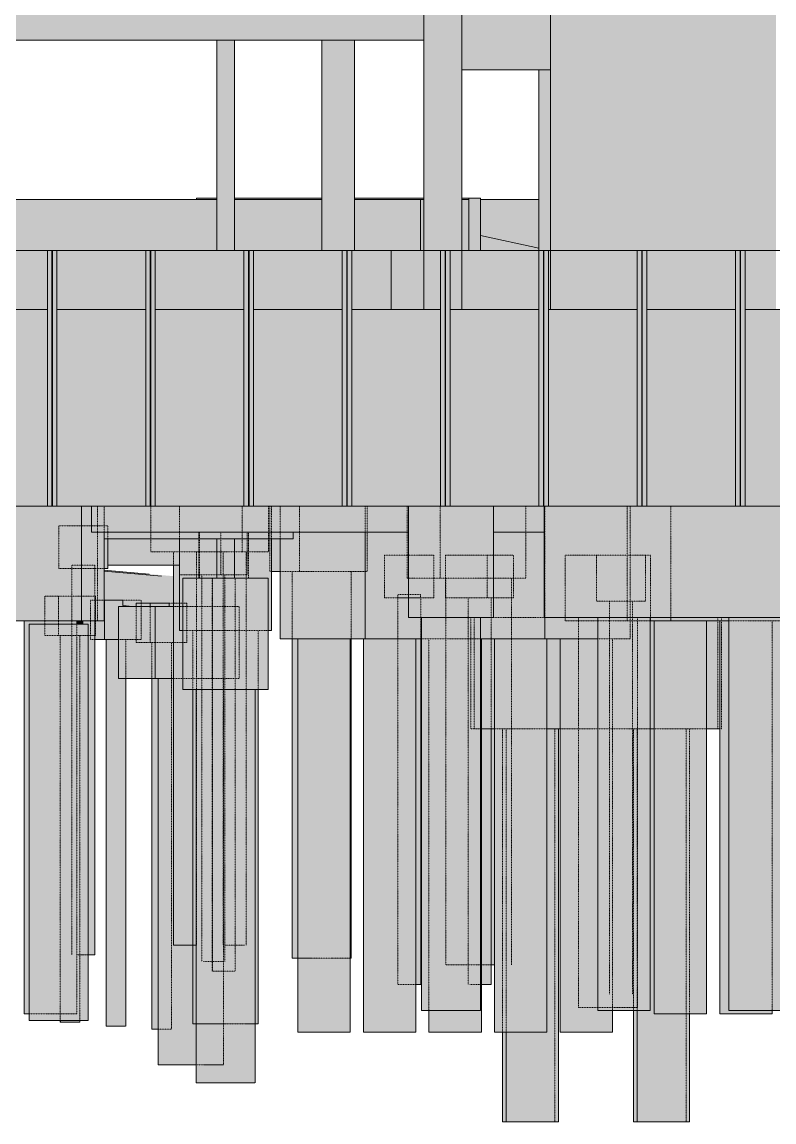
# Model space of a CAD drawing. Extents: x -2131 to 52870, y -3196 to 88043.
# Drawn here: x 35762 to 36910, y 78180 to 79859 of the extents above; entities that cross this region are included whole.
import ezdxf

# ---------------------------------------------------------------- set-up
doc = ezdxf.new("R2010")
doc.units = 0
doc.linetypes.add('Centro', pattern=[3.175, 0.635, -0.47625, 1.5875, -0.47625])
doc.linetypes.add('Traço', pattern=[0.635, 0.3175, -0.3175])
for name, color, linetype, lineweight in [('A-FLOR', 7, 'Continuous', 25), ('A-FLOR-LEVL', 7, 'Continuous', 9), ('S-BEAM', 7, 'Continuous', 25), ('S-COLS', 7, 'Continuous', 25), ('S-FNDN', 7, 'Continuous', 25), ('S-FNDN-HDLN', 7, 'Traço', 18)]:
    doc.layers.add(name, color=color, linetype=linetype, lineweight=lineweight)

# ---------------------------------------------------------------- blocks, each defined once
blk = doc.blocks.new('Estaca W Gerdau - W250X32_7-3763720-CT C 004 - CRT ESQ')
at = {"layer": 'S-FNDN', "linetype": 'Traço', "lineweight": 9, "true_color": 0xa4b9db}
blk.add_hatch(color=9, dxfattribs=at).paths.add_polyline_path([(-1880.1, 79120), (-1871.6, 79120), (-1871.6, 79510), (-1886.2, 79510), (-1886.2, 79120)], flags=0)
at = {"layer": 'S-FNDN', "lineweight": 9}
for p, q in [((-1886.2, 79510), (-1886.2, 79120)), ((-1871.6, 79510), (-1886.2, 79510)), ((-1879.3, 79120), (-1879.3, 79510)), ((-1878.5, 79510), (-1878.5, 79120)), ((-1871.6, 79510), (-1871.6, 79120)), ((-1871.6, 79120), (-1886.2, 79120))]:
    blk.add_line(p, q, dxfattribs=at)
blk = doc.blocks.new('PED_BLRET-1EST_R01_2019 - 75x75x65-V8-CT C 004 - CRT ESQ')
at = {"layer": 'S-FNDN-HDLN', "lineweight": 9}
for p, q in [((1305.6, 79340), (1340.6, 79340)), ((1305.6, 79335), (1305.6, 79340)), ((1340.6, 79335), (1305.6, 79335)), ((1340.6, 79340), (1340.6, 79335))]:
    blk.add_line(p, q, dxfattribs=at)
blk = doc.blocks.new('PED_BLRET-1EST_EXCENTRICA_R01_2019 - 110x130x100-V11-CT C 004 - CRT ESQ')
at = {"layer": 'S-FNDN-HDLN', "lineweight": 9}
for p, q in [((-326, 78945), (-326, 78950)), ((-251.6, 78945), (-326, 78945)), ((-236, 78950), (-236, 78945))]:
    blk.add_line(p, q, dxfattribs=at)
blk = doc.blocks.new('PED_BLRET-1EST_R01_2019 - 75x75x65-V13-CT C 004 - CRT ESQ')
at = {"layer": 'S-FNDN-HDLN', "lineweight": 9}
for p, q in [((-1063.7, 79030), (-1098.7, 79030)), ((-1098.7, 79030), (-1098.7, 79025)), ((-1063.7, 79025), (-1063.7, 79030)), ((-1098.7, 79025), (-1063.7, 79025))]:
    blk.add_line(p, q, dxfattribs=at)

msp = doc.modelspace()

# ---------------------------------------------------------------- hatches: boundary and pattern name
at = {"layer": 'A-FLOR', "true_color": 0xff8040}
msp.add_hatch(color=11, dxfattribs=at).paths.add_polyline_path([(36551.109, 79510.004), (36551.155, 79510.004), (36551.109, 79513.636), (36461.755, 79532.968), (36461.755, 79510.004), (36545.038, 79510.004)], flags=0)
at = {"layer": 'S-BEAM', "true_color": 0xc0c0c0}
for points in [[(36105.619, 79831), (36375.677, 79831), (36375.677, 79916), (35752.655, 79916), (35752.655, 79831), (35898.834, 79831)], [(36519.19, 79786), (36568.929, 79786), (36568.929, 79888), (36433.406, 79888), (36433.406, 79786)], [(36171.125, 79070.001), (36176.01, 79070.001), (36176.01, 79080.004), (35887.687, 79080.004), (35887.687, 79070.001), (36156.203, 79070.001)], [(36002.905, 79030.001), (36002.905, 79070.001), (35893.575, 79070.001), (35893.575, 79030.001), (36002.226, 79030.001)], [(35993.446, 79011.501), (35993.446, 79013.077), (35887.687, 79022.451), (35887.687, 79020.875), (35898.834, 79019.887)]]:
    msp.add_hatch(color=9, dxfattribs=at).paths.add_polyline_path(points, flags=0)
at = {"layer": 'S-BEAM', "true_color": 0xff8040}
h = msp.add_hatch(color=11, dxfattribs=at)
h.paths.add_polyline_path([(35752.655, 79510.004), (36059.405, 79510.004), (36059.405, 79588.004), (35752.655, 79588.004), (35752.655, 79532.123)], flags=0)
h.paths.add_polyline_path([(36354.187, 79510.004), (36354.187, 79588.004), (36269.905, 79588.004), (36269.905, 79510.004), (36338.253, 79510.004)], flags=0)
h.paths.add_polyline_path([(36219.905, 79510.004), (36219.905, 79588.004), (36086.405, 79588.004), (36086.405, 79510.004), (36209.012, 79510.004)], flags=0)
h = msp.add_hatch(color=11, dxfattribs=at)
h.paths.add_polyline_path([(36312.405, 79588.004), (36375.677, 79588.004), (36375.677, 79590.004), (36269.905, 79590.004), (36269.905, 79588.004), (36275.874, 79588.004)], flags=0)
h.paths.add_polyline_path([(36049.155, 79588.004), (36059.405, 79588.004), (36059.405, 79590.004), (36028.409, 79590.004), (36028.409, 79588.004), (36033.056, 79588.004)], flags=0)
h.paths.add_polyline_path([(36442.002, 79588.004), (36443.999, 79588.004), (36443.999, 79590.004), (36433.406, 79589.895), (36433.406, 79588.004)], flags=0)
h.paths.add_polyline_path([(36086.405, 79588.004), (36219.905, 79588.228), (36219.905, 79590.004), (36086.405, 79590.004), (36086.405, 79589.466)], flags=0)
for points in [[(36354.187, 79510.004), (36370.267, 79510.004), (36370.267, 79588.004), (36354.187, 79588.004), (36354.187, 79520.554)], [(36461.755, 79510.004), (36461.755, 79590.004), (36443.999, 79590.004), (36443.999, 79510.004), (36460.315, 79510.004)], [(36551.155, 79513.626), (36551.155, 79588.004), (36461.755, 79588.004), (36461.755, 79532.968), (36551.109, 79513.636)]]:
    msp.add_hatch(color=11, dxfattribs=at).paths.add_polyline_path(points, flags=0)
h = msp.add_hatch(color=11, dxfattribs=at)
h.paths.add_polyline_path([(36375.677, 79510.004), (36375.677, 79588.004), (36370.267, 79588.004), (36370.267, 79510.004)], flags=0)
h.paths.add_polyline_path([(36443.999, 79510.004), (36443.999, 79588.004), (36433.406, 79588.004), (36433.414, 79510.004), (36441.646, 79510.004)], flags=0)
h = msp.add_hatch(color=11, dxfattribs=at)
h.paths.add_polyline_path([(36002.226, 79080.004), (36351.938, 79080.004), (36351.938, 79120.001), (35868.354, 79120.001), (35868.354, 79080.004), (35898.834, 79080.004)], flags=0)
h.paths.add_polyline_path([(35801.109, 79120.001), (35801.109, 79120.004), (35795.441, 79120.001)], flags=0)
h.paths.add_polyline_path([(35898.834, 79420.004), (35951.109, 79420.004), (35951.109, 79510.004), (35815.709, 79510.004), (35815.709, 79420.004)], flags=0)
h.paths.add_polyline_path([(35965.709, 79420.004), (36101.109, 79420.004), (36101.109, 79510.004), (35965.709, 79510.004), (35965.709, 79443.876)], flags=0)
h.paths.add_polyline_path([(35801.109, 79420.004), (35801.109, 79510.004), (35752.655, 79510.004), (35752.655, 79420.004), (35795.441, 79420.004)], flags=0)
h.paths.add_polyline_path([(36325.711, 79420.004), (36325.711, 79510.004), (36265.709, 79510.004), (36265.709, 79420.004), (36312.405, 79420.004)], flags=0)
h.paths.add_polyline_path([(36251.109, 79420.004), (36251.109, 79510.004), (36115.709, 79510.004), (36115.709, 79420.004), (36220.168, 79420.004)], flags=0)
h = msp.add_hatch(color=11, dxfattribs=at)
h.paths.add_polyline_path([(36558.877, 79080.004), (36558.714, 79120.001), (36481.938, 79120.001), (36481.938, 79080.004), (36519.19, 79080.004)], flags=0)
h.paths.add_polyline_path([(36551.109, 79420.004), (36551.109, 79510.004), (36433.406, 79510.004), (36433.406, 79420.004), (36548.854, 79420.004)], flags=0)
h.paths.add_polyline_path([(36568.924, 79420.004), (36568.929, 79420.004), (36568.929, 79510.004), (36565.709, 79510.004), (36565.709, 79420.004), (36566.609, 79420.004)], flags=0)
at = {"layer": 'S-BEAM', "true_color": 0xc0c0c0}
h = msp.add_hatch(color=9, dxfattribs=at)
h.paths.add_polyline_path([(36115.709, 79120.004), (36251.109, 79120.004), (36251.109, 79420.004), (36115.709, 79420.004), (36115.709, 79179.136)], flags=0)
h.paths.add_polyline_path([(35065.709, 79120.004), (35201.109, 79120.004), (35200.932, 79420.004), (35065.709, 79420.004), (35065.709, 79179.136)], flags=0)
h.paths.add_polyline_path([(35215.709, 79120.004), (35351.109, 79120.004), (35351.109, 79420.004), (35215.709, 79420.004), (35215.709, 79135.013)], flags=0)
h.paths.add_polyline_path([(37151.109, 79120.004), (37151.109, 79420.004), (37015.709, 79420.004), (37015.709, 79120.004), (37139.547, 79120.004)], flags=0)
h.paths.add_polyline_path([(35365.709, 79120.004), (35501.109, 79120.004), (35501.109, 79420.004), (35365.709, 79420.004), (35365.709, 79355.63)], flags=0)
h.paths.add_polyline_path([(35515.709, 79120.004), (35651.109, 79120.004), (35651.109, 79420.004), (35515.709, 79420.004), (35515.709, 79179.136)], flags=0)
h.paths.add_polyline_path([(35665.709, 79120.004), (35801.109, 79120.004), (35801.109, 79420.004), (35665.709, 79420.004), (35665.709, 79135.013)], flags=0)
h.paths.add_polyline_path([(35815.709, 79120.004), (35951.109, 79120.004), (35951.109, 79420.004), (35815.709, 79420.004), (35815.709, 79179.136)], flags=0)
h.paths.add_polyline_path([(37001.109, 79120.004), (37001.109, 79420.004), (36865.709, 79420.004), (36865.709, 79120.004), (36984.458, 79120.004)], flags=0)
h.paths.add_polyline_path([(36851.109, 79120.004), (36851.109, 79420.004), (36715.709, 79420.004), (36715.709, 79120.004), (36829.368, 79120.004)], flags=0)
h.paths.add_polyline_path([(35965.709, 79120.004), (36101.109, 79120.004), (36101.109, 79420.004), (35965.709, 79420.004), (35965.709, 79179.136)], flags=0)
h.paths.add_polyline_path([(36265.709, 79120.004), (36401.109, 79120.004), (36401.109, 79420.004), (36265.709, 79420.004), (36265.709, 79179.136)], flags=0)
h.paths.add_polyline_path([(36415.709, 79120.004), (36551.109, 79120.004), (36551.109, 79420.004), (36415.709, 79420.004), (36415.709, 79179.136)], flags=0)
h.paths.add_polyline_path([(36565.709, 79120.004), (36701.109, 79120.004), (36701.109, 79420.004), (36565.709, 79420.004), (36565.709, 79179.136)], flags=0)
h = msp.add_hatch(color=9, dxfattribs=at)
h.paths.add_polyline_path([(35916.263, 78976.322), (35916.265, 78976.322), (35950.53, 78976.322)], flags=0)
h.paths.add_polyline_path([(35935.618, 78967.001), (35936.72, 78967.001), (35936.72, 78971.934), (35986.917, 78971.931), (35986.917, 78967.001), (35993.446, 78967.001), (35993.446, 79011.501), (35887.687, 79020.875), (35888.08, 78976.318), (35916.263, 78976.318), (35916.263, 78968.322), (35931.146, 78967.001)], flags=0)
at = {"layer": 'S-COLS', "true_color": 0xc0c0c0}
for points in [[(36375.677, 79510.004), (36433.406, 79510.004), (36433.406, 79888), (36429.266, 79906), (36375.677, 79906), (36375.677, 79532.123)], [(36858.002, 79510.004), (36912.667, 79510.004), (36912.667, 79906), (36589.149, 79906), (36568.929, 79888), (36568.929, 79510.004), (36857.721, 79510.004)], [(36059.405, 79510.004), (36086.405, 79510.004), (36086.405, 79831), (36059.405, 79831), (36059.405, 79532.123)], [(36265.709, 79510.004), (36269.905, 79510.004), (36269.905, 79831), (36219.905, 79831), (36219.905, 79510.004), (36262.458, 79510.004)], [(36559.48, 79510.004), (36568.929, 79510.004), (36568.929, 79786), (36551.155, 79786), (36551.155, 79510.004), (36559.097, 79510.004)]]:
    msp.add_hatch(color=9, dxfattribs=at).paths.add_polyline_path(points, flags=0)
at = {"layer": 'S-COLS', "true_color": 0xff8040}
for points in [[(36331.644, 79420.004), (36375.677, 79420.004), (36375.677, 79510.004), (36325.711, 79510.004), (36325.711, 79420.004), (36328.17, 79420.004)], [(36079.771, 79010.001), (36086.405, 79010.001), (36086.405, 79070.001), (36059.405, 79070.001), (36059.405, 79010.001)]]:
    msp.add_hatch(color=11, dxfattribs=at).paths.add_polyline_path(points, flags=0)
h = msp.add_hatch(color=11, dxfattribs=at)
h.paths.add_polyline_path([(36433.406, 79420.004), (36433.406, 79510.004), (36415.709, 79510.004), (36415.797, 79420.004)], flags=0)
h.paths.add_polyline_path([(36375.677, 79420.004), (36401.109, 79420.004), (36401.109, 79510.004), (36375.677, 79510.004), (36375.677, 79443.876)], flags=0)
h = msp.add_hatch(color=11, dxfattribs=at)
h.paths.add_polyline_path([(36912.667, 79120.001), (36912.667, 79120.004), (36865.709, 79120.001)], flags=0)
h.paths.add_polyline_path([(36851.109, 79120.001), (36851.109, 79120.004), (36829.368, 79120.001)], flags=0)
h.paths.add_polyline_path([(36725.976, 79420.004), (36851.109, 79420.004), (36851.109, 79510.004), (36715.709, 79510.004), (36715.709, 79420.004)], flags=0)
h.paths.add_polyline_path([(36912.667, 79420.004), (36912.667, 79510.004), (36865.709, 79510.004), (36865.709, 79420.004)], flags=0)
h.paths.add_polyline_path([(36568.929, 79420.004), (36701.109, 79420.004), (36701.109, 79510.004), (36568.929, 79510.004), (36568.929, 79443.876)], flags=0)
at = {"layer": 'S-FNDN', "true_color": 0xc0c0c0}
for points in [[(35558.764, 78945.001), (35853.046, 78945.001), (35853.046, 79120.001), (35558.764, 79120.001), (35558.764, 78958.519)], [(35887.687, 78945.001), (35887.687, 79080.004), (35868.354, 79080.004), (35868.354, 79120.001), (35853.046, 79120.001), (35853.046, 78945.001), (35877.402, 78945.001)], [(36351.938, 78950.001), (36481.938, 78950.001), (36481.938, 79120.001), (36351.938, 79120.001), (36351.938, 79002.643)], [(36558.877, 78950.001), (37002.877, 78950.001), (37002.877, 79120.001), (36558.877, 79120.001), (36558.877, 79002.643)], [(36156.203, 78917.293), (36286.202, 78917.293), (36286.202, 79080.004), (36176.01, 79080.004), (36176.01, 79070.001), (36156.203, 79070.001), (36156.203, 79002.643)], [(35887.687, 79025.001), (35893.575, 79025.001), (35893.575, 79070.001), (35887.687, 79070.001), (35887.687, 79030.001)], [(36156.203, 79020.001), (36156.203, 79070.001), (36142.905, 79070.001), (36143.038, 79020.001)], [(35993.446, 78450.001), (36022.905, 78450.001), (36022.764, 78840.001), (36007.905, 78840.001), (36007.905, 78930.001), (36002.905, 78930.001), (36002.905, 79015.001), (36002.493, 79015.001), (36002.226, 79030.001), (35993.446, 79029.997), (35993.446, 78473.162)], [(36002.905, 79015.001), (36002.905, 79030.001), (36002.493, 79030.001), (36002.493, 79015.001)], [(36028.075, 78840.001), (36137.905, 78840.001), (36137.905, 79010.001), (36007.905, 79010.001), (36007.905, 78840.001)], [(35909.484, 78916.318), (35909.484, 78967.001), (35931.146, 78967.001), (35916.263, 78968.322), (35916.263, 78976.318), (35888.08, 78976.318), (35888.08, 78916.318), (35898.834, 78916.318)], [(35950.53, 78857.001), (35965.548, 78857.001), (35965.548, 78967.001), (35909.484, 78967.001), (35909.484, 78857.001)], [(35944.211, 78967.001), (35957.916, 78967.001), (35957.916, 78971.934), (35936.72, 78971.931), (35936.72, 78967.001)], [(35986.917, 78967.001), (35986.9, 78971.934), (35957.916, 78971.931), (35957.916, 78967.001), (35984.533, 78967.001)], [(35976.378, 78857.001), (35993.446, 78857.001), (35993.446, 78967.001), (35965.548, 78967.001), (35965.548, 78857.001)], [(35766.512, 78345.001), (35773.405, 78345.001), (35773.405, 78940.001), (35845.905, 78940.001), (35845.9, 78945.001), (35765.905, 78945.001), (35765.905, 78345.001)], [(35853.046, 78940.001), (35856.075, 78940.001), (35856.075, 78945.001), (35845.905, 78945.001), (35845.905, 78940.001), (35852.608, 78940.001)], [(35873.575, 78435.001), (35873.575, 78945.001), (35856.075, 78945.001), (35856.075, 78940.001), (35863.405, 78940.001), (35863.405, 78435.001), (35872.978, 78435.001)], [(35874.375, 78916.318), (35888.08, 78916.318), (35887.687, 78945.001), (35873.575, 78945.001), (35873.575, 78916.318)], [(36372.091, 78350.001), (36416.938, 78350.001), (36416.938, 78950.001), (36372.091, 78950.001), (36372.091, 78384.915)], [(36438.355, 78350.001), (36461.784, 78350.001), (36461.784, 78950.001), (36416.938, 78950.001), (36416.938, 78350.001), (36431.549, 78350.001)], [(36640.877, 78917.293), (36640.877, 78950.001), (36560.367, 78950.001), (36560.367, 78917.293), (36622.583, 78917.293)], [(36643.289, 78350.001), (36720.877, 78350.001), (36720.877, 78950.001), (36640.877, 78950.001), (36640.877, 78350.001), (36643.285, 78350.001)], [(36720.877, 78945.001), (36752.337, 78945.001), (36752.337, 78950.001), (36720.877, 78950.001)], [(36726.92, 78345.001), (36806.92, 78345.001), (36806.915, 78945.001), (36726.92, 78945.001), (36726.92, 78384.915)], [(36826.92, 78345.001), (36906.92, 78345.001), (36906.588, 78350.001), (36840.877, 78350.001), (36840.877, 78945.001), (36826.92, 78945.001), (36826.92, 78384.915)], [(36840.877, 78350.001), (36920.877, 78350.001), (36920.877, 78950.001), (36840.877, 78950.001), (36840.877, 78384.915)], [(35773.405, 78335.001), (35863.405, 78335.001), (35863.405, 78940.001), (35773.405, 78940.001), (35773.405, 78345.001)], [(35891.515, 78326.318), (35891.515, 78916.318), (35890.621, 78916.318), (35890.621, 78326.318)], [(35907.034, 78326.318), (35920.474, 78326.318), (35920.35, 78857.001), (35909.484, 78857.001), (35909.484, 78916.318), (35891.515, 78916.318), (35891.515, 78326.318), (35903.12, 78326.318)], [(36174.649, 78430.001), (36183.285, 78430.001), (36183.285, 78917.293), (36174.455, 78917.293), (36174.455, 78430.001)], [(36183.285, 78317.293), (36263.285, 78317.293), (36262.891, 78917.293), (36183.285, 78917.293), (36183.285, 78384.915)], [(36264.311, 78430.001), (36264.131, 78917.293), (36263.285, 78917.293), (36263.285, 78430.001)], [(36353.926, 78317.293), (36363.285, 78317.293), (36363.285, 78917.293), (36283.285, 78917.293), (36283.285, 78317.293), (36348.996, 78317.293)], [(36370.67, 78390.001), (36370.67, 78917.293), (36363.285, 78917.293), (36363.285, 78390.001), (36370.074, 78390.001)], [(36383.285, 78317.293), (36463.285, 78317.293), (36463.285, 78917.293), (36461.784, 78917.293), (36461.784, 78350.001), (36383.285, 78350.001), (36383.285, 78340.792)], [(36483.285, 78317.293), (36563.285, 78317.293), (36563.285, 78917.293), (36483.285, 78917.293), (36483.285, 78340.792)], [(36583.285, 78317.293), (36663.285, 78317.293), (36663.285, 78350.001), (36640.877, 78350.001), (36640.877, 78917.293), (36583.285, 78917.293), (36583.285, 78340.792)], [(35961.351, 78321.934), (35961.351, 78857.001), (35960.457, 78857.001), (35960.457, 78321.934)], [(35963.2, 78321.934), (35970.072, 78321.934), (35970.072, 78857.001), (35961.351, 78857.001), (35961.351, 78321.934)], [(35970.072, 78267.001), (36028.058, 78267.001), (36028.058, 78330.001), (36022.905, 78330.001), (36022.764, 78450.001), (35993.446, 78450.001), (35993.446, 78857.001), (35970.072, 78857.001), (35970.072, 78296.669)], [(36023.52, 78330.001), (36028.058, 78330.001), (36027.904, 78840.001), (36022.905, 78840.001), (36022.905, 78330.001)], [(36028.058, 78240.001), (36072.905, 78240.001), (36072.905, 78840.001), (36028.058, 78840.001), (36028.058, 78267.001)], [(36100.544, 78240.001), (36117.751, 78240.001), (36117.455, 78840.001), (36072.905, 78840.001), (36072.905, 78240.001), (36094.322, 78240.001)], [(36122.289, 78330.001), (36122.905, 78330.001), (36122.812, 78840.001), (36117.751, 78840.001), (36117.751, 78330.001), (36120.458, 78330.001)], [(36463.285, 78390.001), (36475.299, 78390.001), (36475.299, 78780.001), (36463.285, 78780.001), (36463.285, 78420.001)], [(36475.299, 78390.001), (36477.974, 78390.001), (36477.974, 78780.001), (36475.299, 78780.001), (36475.299, 78420.001)], [(36477.974, 78420.001), (36483.285, 78420.001), (36483.285, 78780.001), (36477.974, 78780.001), (36477.974, 78429.039)], [(36534.057, 78180.001), (36581.003, 78180.001), (36581.003, 78780.001), (36563.285, 78780.001), (36563.285, 78317.293), (36501.003, 78317.293), (36501.003, 78180.001), (36527.322, 78180.001)], [(36710.361, 78180.001), (36781.003, 78180.001), (36780.601, 78345.001), (36726.92, 78345.001), (36726.92, 78780.001), (36720.877, 78780.001), (36720.877, 78350.001), (36701.003, 78350.001), (36701.003, 78180.001), (36709.919, 78180.001)], [(36695.631, 78180.001), (36701.003, 78180.001), (36700.877, 78350.001), (36695.631, 78350.001), (36695.631, 78208.422)], [(35821.679, 78332.583), (35821.675, 78335.001), (35820.785, 78335.001), (35820.785, 78332.583)], [(35826.208, 78332.583), (35850.638, 78332.583), (35850.509, 78335.001), (35821.679, 78335.001), (35821.679, 78332.583), (35823.528, 78332.583)], [(36496.239, 78180.001), (36501.003, 78180.001), (36500.99, 78317.293), (36495.631, 78317.293), (36495.631, 78180.001)]]:
    msp.add_hatch(color=9, dxfattribs=at).paths.add_polyline_path(points, flags=0)
h = msp.add_hatch(color=9, dxfattribs=at)
h.paths.add_polyline_path([(36481.938, 78917.293), (36560.367, 78917.293), (36560.367, 78950.001), (36558.877, 78950.001), (36558.877, 79080.004), (36481.938, 79080.004), (36481.938, 78950.001), (36461.784, 78950.001), (36461.784, 78917.293), (36467.494, 78917.293)], flags=0)
h.paths.add_polyline_path([(36312.405, 78917.293), (36372.091, 78917.293), (36372.091, 78950.001), (36351.938, 78950.001), (36351.938, 79080.004), (36286.202, 79080.004), (36286.202, 78917.293)], flags=0)
h = msp.add_hatch(color=9, dxfattribs=at)
h.paths.add_polyline_path([(36007.905, 78930.001), (36007.905, 79010.001), (36059.405, 79010.001), (36059.405, 79070.001), (36002.905, 79070.001), (36002.905, 78930.001)], flags=0)
h.paths.add_polyline_path([(36137.905, 78930.001), (36142.905, 78930.001), (36142.905, 79070.001), (36086.405, 79070.001), (36086.405, 79010.001), (36137.905, 79010.001), (36137.905, 78945.08)], flags=0)
h = msp.add_hatch(color=9, dxfattribs=at)
h.paths.add_polyline_path([(36463.285, 78780.001), (36483.285, 78780.001), (36483.285, 78917.293), (36463.285, 78917.293), (36463.285, 78782.026)], flags=0)
h.paths.add_polyline_path([(36720.877, 78780.001), (36726.92, 78780.001), (36726.92, 78945.001), (36720.877, 78945.001), (36720.877, 78782.026)], flags=0)
h.paths.add_polyline_path([(36583.285, 78780.001), (36583.285, 78917.293), (36563.285, 78917.293), (36563.285, 78780.001), (36570.886, 78780.001)], flags=0)
h.paths.add_polyline_path([(36806.92, 78780.001), (36826.92, 78780.001), (36826.92, 78945.001), (36806.92, 78945.001), (36806.92, 78826.149)], flags=0)
h = msp.add_hatch(color=9, dxfattribs=at)
h.paths.add_polyline_path([(36932.761, 78945.001), (36981.504, 78945.001), (36981.504, 78950.001), (36920.877, 78950.001), (36920.877, 78945.001)], flags=0)
h.paths.add_polyline_path([(36752.337, 78945.001), (36840.877, 78945.001), (36840.877, 78950.001), (36752.337, 78950.001)], flags=0)

# ---------------------------------------------------------------- linework, layer by layer
at = {"layer": 'A-FLOR', "lineweight": 9}
msp.add_line((36551.155, 79513.626), (36461.755, 79532.968), dxfattribs=at)
at = {"layer": 'A-FLOR-LEVL', "linetype": 'Centro'}
for p, q in [((34691.966, 79510.004), (39504.639, 79510.004)), ((34691.966, 79120.001), (39504.639, 79120.001))]:
    msp.add_line(p, q, dxfattribs=at)
at = {"layer": 'S-BEAM', "lineweight": 9}
for p, q in [((36375.677, 79831), (36375.677, 79916)), ((36433.406, 79786), (36433.406, 79888)), ((36568.929, 79786), (36568.929, 79888)), ((35752.655, 79831), (36375.677, 79831)), ((36433.406, 79786), (36568.929, 79786)), ((35752.655, 79588.004), (36059.405, 79588.004)), ((36028.409, 79588.004), (36028.409, 79590.004)), ((36028.409, 79590.004), (36059.405, 79590.004)), ((36086.405, 79590.004), (36219.905, 79590.004)), ((36086.405, 79588.004), (36219.905, 79588.004)), ((36269.905, 79590.004), (36375.677, 79590.004)), ((36269.905, 79588.004), (36354.187, 79588.004)), ((36354.187, 79588.004), (36370.267, 79588.004)), ((36370.267, 79588.004), (36375.677, 79588.004)), ((36370.267, 79588.004), (36370.267, 79510.004)), ((36433.406, 79590.004), (36443.999, 79590.004)), ((36433.406, 79588.004), (36443.999, 79588.004)), ((36461.755, 79590.004), (36443.999, 79590.004)), ((36443.999, 79590.004), (36443.999, 79510.004)), ((36443.999, 79510.004), (36443.999, 79588.004)), ((36461.755, 79510.004), (36461.755, 79590.004)), ((36461.755, 79588.004), (36551.155, 79588.004)), ((35801.109, 79510.004), (35752.655, 79510.004)), ((35951.109, 79510.004), (35815.709, 79510.004)), ((36101.109, 79510.004), (35965.709, 79510.004)), ((36251.109, 79510.004), (36115.709, 79510.004)), ((36325.711, 79510.004), (36265.709, 79510.004)), ((36325.711, 79510.004), (36325.711, 79420.004)), ((36433.406, 79510.004), (36433.406, 79420.004)), ((36551.109, 79510.004), (36433.406, 79510.004)), ((36568.929, 79510.004), (36565.709, 79510.004)), ((36568.929, 79420.004), (36568.929, 79510.004)), ((35801.109, 79420.004), (35665.709, 79420.004)), ((35951.109, 79420.004), (35815.709, 79420.004)), ((36101.109, 79420.004), (35965.709, 79420.004)), ((36251.109, 79420.004), (36115.709, 79420.004)), ((36401.109, 79420.004), (36265.709, 79420.004)), ((36551.109, 79420.004), (36415.797, 79420.004)), ((36701.109, 79420.004), (36565.709, 79420.004)), ((36851.109, 79420.004), (36715.709, 79420.004)), ((37001.109, 79420.004), (36865.709, 79420.004)), ((35665.709, 79120.004), (35801.109, 79120.004)), ((35815.709, 79120.004), (35951.109, 79120.004)), ((35868.354, 79080.004), (35868.354, 79120.001)), ((35965.709, 79120.004), (36101.109, 79120.004)), ((36115.709, 79120.004), (36251.109, 79120.004)), ((36265.709, 79120.004), (36401.109, 79120.004)), ((36415.797, 79120.004), (36551.109, 79120.004)), ((36565.709, 79120.004), (36701.109, 79120.004)), ((36715.709, 79120.004), (36851.109, 79120.004)), ((36865.709, 79120.004), (37001.109, 79120.004)), ((36351.938, 79080.004), (35868.354, 79080.004)), ((36176.01, 79070.001), (36176.01, 79080.004)), ((36481.938, 79080.004), (36558.877, 79080.004)), ((35887.687, 79070.001), (36176.01, 79070.001)), ((36002.905, 79030.001), (35893.575, 79030.001)), ((35956.368, 79016.363), (35887.687, 79022.452)), ((35887.687, 79020.876), (35975.099, 79013.127)), ((35916.263, 78976.318), (35916.263, 78968.318)), ((35916.263, 78968.318), (35931.124, 78967.001)), ((35986.917, 78971.934), (35986.917, 78967.001))]:
    msp.add_line(p, q, dxfattribs=at)
at = {"layer": 'S-COLS', "lineweight": 9}
for p, q in [((36375.677, 79906), (36375.677, 79510.004)), ((36433.406, 79510.004), (36433.406, 79906)), ((36568.929, 79906), (36568.929, 79510.004)), ((36059.405, 79831), (36059.405, 79510.004)), ((36086.405, 79831), (36086.405, 79510.004)), ((36219.905, 79831), (36219.905, 79510.004)), ((36269.905, 79831), (36269.905, 79510.004)), ((36551.155, 79786), (36551.155, 79510.004)), ((36325.711, 79510.004), (36325.711, 79420.004)), ((36375.711, 79510.004), (36325.711, 79510.004)), ((36375.677, 79510.004), (36375.677, 79420.004)), ((36401.109, 79510.004), (36375.677, 79510.004)), ((36401.109, 79510.004), (36375.677, 79510.004)), ((36375.711, 79510.004), (36375.711, 79420.004)), ((36433.406, 79510.004), (36415.797, 79510.004)), ((36433.406, 79510.004), (36415.797, 79510.004)), ((36433.406, 79420.004), (36433.406, 79510.004)), ((36568.929, 79510.004), (36568.929, 79420.004)), ((36701.109, 79510.004), (36568.929, 79510.004)), ((36701.109, 79510.004), (36568.929, 79510.004)), ((36851.109, 79510.004), (36715.709, 79510.004)), ((36851.109, 79510.004), (36715.709, 79510.004)), ((36912.667, 79510.004), (36865.709, 79510.004)), ((36912.667, 79510.004), (36865.709, 79510.004)), ((36059.405, 79070.001), (36059.405, 79010.001)), ((36086.405, 79070.001), (36086.405, 79010.001))]:
    msp.add_line(p, q, dxfattribs=at)
at = {"layer": 'S-FNDN', "lineweight": 9}
for p, q in [((35853.046, 78945.001), (35853.046, 79120.001)), ((36351.938, 78950.001), (36351.938, 79120.001)), ((36481.938, 78950.001), (36481.938, 79120.001)), ((36558.877, 78950.001), (36558.877, 79120.001)), ((35887.687, 78945.001), (35887.687, 79080.004)), ((36286.202, 79080.004), (36286.202, 78917.293)), ((35893.575, 79070.001), (35893.575, 79025.001)), ((36002.905, 78930.001), (36002.905, 79070.001)), ((36142.905, 78930.001), (36142.905, 79070.001)), ((36156.203, 78917.293), (36156.203, 79070.001)), ((35993.43, 79030.001), (35993.43, 78450.001)), ((36002.493, 79015.001), (36002.493, 79030.001)), ((35893.575, 79025.001), (35887.687, 79025.001)), ((36002.905, 79015.001), (36002.493, 79015.001)), ((36007.905, 79010.001), (36137.905, 79010.001)), ((36007.905, 78840.001), (36007.905, 79010.001)), ((36137.905, 78840.001), (36137.905, 79010.001)), ((36156.203, 79020.001), (36142.905, 79020.001)), ((35888.08, 78976.318), (35916.263, 78976.318)), ((35888.08, 78976.318), (35888.08, 78916.318)), ((35909.484, 78967.001), (35965.548, 78967.001)), ((35909.484, 78857.001), (35909.484, 78967.001)), ((35936.72, 78971.934), (35957.916, 78971.934)), ((35936.72, 78967.001), (35936.72, 78971.934)), ((35957.916, 78971.934), (35986.917, 78971.934)), ((35957.916, 78971.934), (35957.916, 78967.001)), ((35965.548, 78967.001), (35993.501, 78967.001)), ((35965.548, 78857.001), (35965.548, 78967.001)), ((35853.046, 78945.001), (35558.764, 78945.001)), ((35765.905, 78945.001), (35765.905, 78345.001)), ((35845.905, 78940.001), (35845.905, 78945.001)), ((35887.687, 78945.001), (35853.046, 78945.001)), ((35873.575, 78435.001), (35873.575, 78945.001)), ((36481.938, 78950.001), (36351.938, 78950.001)), ((36371.938, 78950.001), (36371.938, 78350.001)), ((36461.938, 78350.001), (36461.938, 78950.001)), ((37002.877, 78950.001), (36558.877, 78950.001)), ((36560.367, 78917.293), (36560.367, 78950.001)), ((36640.877, 78950.001), (36640.877, 78350.001)), ((36752.337, 78945.001), (36720.872, 78945.001)), ((36720.877, 78350.001), (36720.877, 78950.001)), ((36726.92, 78945.001), (36726.92, 78345.001)), ((36752.337, 78945.001), (36752.337, 78950.001)), ((36840.877, 78945.001), (36752.337, 78945.001)), ((36806.92, 78345.001), (36806.92, 78945.001)), ((36826.92, 78945.001), (36826.92, 78345.001)), ((36840.877, 78950.001), (36840.877, 78350.001)), ((35773.405, 78940.001), (35773.405, 78335.001)), ((35773.405, 78940.001), (35863.405, 78940.001)), ((35863.405, 78335.001), (35863.405, 78940.001)), ((36007.905, 78930.001), (36002.905, 78930.001)), ((36142.905, 78930.001), (36137.905, 78930.001)), ((35888.08, 78916.318), (35873.575, 78916.318)), ((35909.484, 78916.318), (35888.08, 78916.318)), ((35890.547, 78916.318), (35890.547, 78326.318)), ((36286.202, 78917.293), (36156.203, 78917.293)), ((36174.383, 78917.293), (36174.383, 78430.001)), ((36183.285, 78917.293), (36183.285, 78317.293)), ((36263.285, 78317.293), (36263.285, 78917.293)), ((36264.383, 78430.001), (36264.383, 78917.293)), ((36283.285, 78917.293), (36283.285, 78317.293)), ((36372.091, 78917.293), (36286.202, 78917.293)), ((36363.285, 78317.293), (36363.285, 78917.293)), ((36370.67, 78390.001), (36370.67, 78917.293)), ((36560.367, 78917.293), (36461.717, 78917.293)), ((36463.285, 78317.293), (36463.285, 78917.293)), ((36483.285, 78917.293), (36483.285, 78317.293)), ((36640.877, 78917.293), (36560.367, 78917.293)), ((36563.285, 78317.293), (36563.285, 78917.293)), ((36583.285, 78917.293), (36583.285, 78317.293)), ((35965.548, 78857.001), (35909.484, 78857.001)), ((35920.547, 78326.318), (35920.547, 78857.001)), ((35960.384, 78857.001), (35960.384, 78321.934)), ((35993.446, 78857.001), (35965.548, 78857.001)), ((35969.984, 78857.001), (35969.984, 78267.001)), ((36137.905, 78840.001), (36007.905, 78840.001)), ((36022.905, 78840.001), (36022.905, 78330.001)), ((36027.905, 78840.001), (36027.905, 78240.001)), ((36117.905, 78240.001), (36117.905, 78840.001)), ((36122.905, 78330.001), (36122.905, 78840.001)), ((36483.285, 78780.001), (36463.285, 78780.001)), ((36477.986, 78390.001), (36477.986, 78780.001)), ((36583.285, 78780.001), (36563.285, 78780.001)), ((36581.003, 78180.001), (36581.003, 78780.001)), ((36726.92, 78780.001), (36720.877, 78780.001)), ((36826.92, 78780.001), (36806.92, 78780.001)), ((36022.764, 78450.001), (35993.446, 78450.001)), ((35873.575, 78435.001), (35863.458, 78435.001)), ((36183.209, 78430.001), (36174.455, 78430.001)), ((36264.383, 78430.001), (36263.288, 78430.001)), ((36483.32, 78420.001), (36477.957, 78420.001)), ((36370.67, 78390.001), (36363.369, 78390.001)), ((36475.299, 78390.001), (36463.297, 78390.001)), ((36477.986, 78390.001), (36475.299, 78390.001)), ((35773.291, 78345.001), (35765.905, 78345.001)), ((36416.938, 78350.001), (36372.091, 78350.001)), ((36383.285, 78350.001), (36383.285, 78317.293)), ((36461.784, 78350.001), (36416.938, 78350.001)), ((36720.877, 78350.001), (36640.877, 78350.001)), ((36663.285, 78317.293), (36663.285, 78350.001)), ((36695.631, 78350.001), (36695.631, 78180.001)), ((36701.003, 78350.001), (36701.003, 78180.001)), ((36806.92, 78345.001), (36726.92, 78345.001)), ((36781.003, 78180.001), (36781.003, 78345.001)), ((36906.92, 78345.001), (36826.92, 78345.001)), ((36920.877, 78350.001), (36840.877, 78350.001)), ((36906.92, 78345.001), (36906.92, 78350.001)), ((35863.405, 78335.001), (35773.405, 78335.001)), ((35820.711, 78335.001), (35820.711, 78332.583)), ((35821.679, 78332.583), (35820.711, 78332.583)), ((35850.638, 78332.583), (35821.679, 78332.583)), ((35850.711, 78332.583), (35850.711, 78335.001)), ((35891.515, 78326.318), (35890.547, 78326.318)), ((35920.474, 78326.318), (35891.515, 78326.318)), ((35961.351, 78321.934), (35960.384, 78321.934)), ((35970.058, 78321.934), (35961.351, 78321.934)), ((36028.008, 78330.001), (36022.905, 78330.001)), ((36122.905, 78330.001), (36117.801, 78330.001)), ((36263.285, 78317.293), (36183.285, 78317.293)), ((36363.285, 78317.293), (36283.285, 78317.293)), ((36463.285, 78317.293), (36383.285, 78317.293)), ((36563.285, 78317.293), (36483.285, 78317.293)), ((36495.631, 78317.293), (36495.631, 78180.001)), ((36501.003, 78317.293), (36501.003, 78180.001)), ((36663.285, 78317.293), (36583.285, 78317.293)), ((36028.139, 78267.001), (35970.072, 78267.001)), ((36072.905, 78240.001), (36028.058, 78240.001)), ((36117.751, 78240.001), (36072.905, 78240.001)), ((36500.99, 78180.001), (36495.631, 78180.001)), ((36581.003, 78180.001), (36501.003, 78180.001)), ((36700.99, 78180.001), (36695.631, 78180.001)), ((36781.003, 78180.001), (36701.003, 78180.001))]:
    msp.add_line(p, q, dxfattribs=at)
at = {"layer": 'S-FNDN-HDLN', "lineweight": 9}
for p, q in [((35877.402, 79070.001), (35877.402, 79120.001)), ((35887.687, 79080.009), (35887.687, 79120.001)), ((35959.164, 79050.001), (35959.164, 79120.001)), ((36002.905, 79070.006), (36002.905, 79120.001)), ((36098.401, 79050.001), (36098.401, 79120.001)), ((36138.643, 79120.001), (36138.643, 79050.001)), ((36140.463, 79020.001), (36140.463, 79120.001)), ((36142.905, 79070.006), (36142.905, 79120.001)), ((36156.203, 79070.006), (36156.203, 79120.001)), ((36185.857, 79070.001), (36185.857, 79120.001)), ((36286.202, 79120.001), (36286.202, 79080.009)), ((36288.933, 79120.001), (36288.933, 79020.001)), ((36350.077, 79010.001), (36350.077, 79120.001)), ((36400.5, 79010.001), (36400.5, 79120.001)), ((36415.714, 79120.001), (36415.794, 79120.001)), ((36531.105, 79120.001), (36531.105, 79010.001)), ((36560.367, 78950.006), (36560.367, 79120.001)), ((36685.699, 78945.001), (36685.699, 79120.001)), ((36690.367, 78917.293), (36690.367, 79120.001)), ((36752.337, 78950.006), (36752.337, 79120.001)), ((35818.575, 79090.001), (35893.575, 79090.001)), ((35818.575, 79025.001), (35818.575, 79090.001)), ((35893.575, 79090.001), (35893.575, 79070.006)), ((36002.493, 79030.006), (36002.493, 79080.001)), ((36032.42, 79010.001), (36032.42, 79080.001)), ((36032.948, 79010.001), (36032.948, 79080.001)), ((36065.967, 79015.001), (36065.967, 79080.001)), ((36105.917, 79080.001), (36105.917, 79015.001)), ((36107.948, 79080.001), (36107.948, 79010.001)), ((35877.402, 78945.001), (35877.402, 79070.001)), ((36185.857, 79020.001), (36185.857, 79070.001)), ((36098.401, 79050.001), (35959.164, 79050.001)), ((35993.43, 79050.001), (35993.43, 79030.006)), ((36028.43, 78450.001), (36028.43, 79050.001)), ((36069.377, 79050.001), (36069.377, 78450.001)), ((36138.643, 79050.001), (36098.401, 79050.001)), ((36104.377, 78450.001), (36104.377, 79050.001)), ((36315.67, 79045.001), (36390.67, 79045.001)), ((36315.67, 78980.001), (36315.67, 79045.001)), ((36390.67, 78980.001), (36390.67, 79045.001)), ((36408.776, 79045.001), (36429.628, 79045.001)), ((36408.776, 78980.001), (36408.776, 79045.001)), ((36429.628, 79045.001), (36445.774, 79045.001)), ((36445.774, 79045.001), (36472.258, 79045.001)), ((36472.258, 79045.001), (36512.197, 79045.001)), ((36472.258, 78980.001), (36472.258, 79045.001)), ((36512.197, 79045.001), (36512.197, 78980.001)), ((36591.288, 79045.001), (36608.151, 79045.001)), ((36591.288, 78945.001), (36591.288, 79045.001)), ((36608.151, 79045.001), (36638.9, 79045.001)), ((36638.905, 79045.001), (36713.905, 79045.001)), ((36638.905, 78975.001), (36638.905, 79045.001)), ((36713.905, 78975.001), (36713.905, 79045.001)), ((36713.91, 79045.001), (36721.288, 79045.001)), ((36721.288, 78945.001), (36721.288, 79045.001)), ((35887.682, 79025.001), (35818.575, 79025.001)), ((35838.575, 79024.996), (35838.575, 78435.001)), ((35873.575, 78945.006), (35873.575, 79024.996)), ((36065.967, 79015.001), (36002.909, 79015.001)), ((36036.705, 79015.001), (36036.705, 78425.001)), ((36052.54, 79010.001), (36052.54, 78410.001)), ((36052.828, 79010.001), (36052.828, 78410.001)), ((36105.917, 79015.001), (36065.967, 79015.001)), ((36071.705, 78425.001), (36071.705, 79015.001)), ((36087.54, 78410.001), (36087.54, 79010.001)), ((36087.828, 78410.001), (36087.828, 79010.001)), ((36142.903, 79020.001), (36140.463, 79020.001)), ((36185.857, 79020.001), (36156.205, 79020.001)), ((36174.383, 79020.001), (36174.383, 78917.298)), ((36288.933, 79020.001), (36185.857, 79020.001)), ((36264.383, 78917.298), (36264.383, 79020.001)), ((36400.5, 79010.001), (36350.077, 79010.001)), ((36531.105, 79010.001), (36400.5, 79010.001)), ((36409.249, 79010.001), (36409.249, 78420.001)), ((36509.249, 78420.001), (36509.249, 79010.001)), ((35797.048, 78982.583), (35818.244, 78982.583)), ((35797.048, 78922.583), (35797.048, 78982.583)), ((35818.244, 78982.583), (35845.609, 78982.583)), ((35818.244, 78982.583), (35818.244, 78922.583)), ((35845.609, 78982.583), (35863.384, 78982.583)), ((35863.384, 78982.583), (35874.375, 78982.583)), ((35866.884, 78976.318), (35888.08, 78976.318)), ((35866.884, 78916.318), (35866.884, 78976.318)), ((35874.375, 78922.583), (35874.375, 78982.583)), ((35916.263, 78976.318), (35934.038, 78976.318)), ((35934.038, 78976.318), (35944.211, 78976.318)), ((35944.211, 78916.318), (35944.211, 78976.318)), ((36390.67, 78980.001), (36315.67, 78980.001)), ((36335.67, 78979.996), (36335.67, 78390.001)), ((36370.67, 78917.298), (36370.67, 78979.996)), ((36472.258, 78980.001), (36408.776, 78980.001)), ((36442.986, 78980.001), (36442.986, 78390.001)), ((36512.197, 78980.001), (36472.258, 78980.001)), ((36477.986, 78780.006), (36477.986, 78980.001)), ((35936.72, 78911.934), (35936.72, 78966.996)), ((35957.916, 78966.996), (35957.916, 78911.934)), ((35986.917, 78971.934), (36004.692, 78971.934)), ((35993.506, 78967.001), (36093.832, 78967.001)), ((36004.692, 78971.934), (36014.047, 78971.934)), ((36014.047, 78911.934), (36014.047, 78971.934)), ((36093.832, 78967.001), (36093.832, 78857.001)), ((36713.905, 78975.001), (36638.905, 78975.001)), ((36658.905, 78975.001), (36658.905, 78375.001)), ((36693.905, 78375.001), (36693.905, 78975.001)), ((36447.131, 78780.001), (36447.131, 78950.001)), ((36452.503, 78780.001), (36452.503, 78950.001)), ((36481.943, 78950.001), (36558.872, 78950.001)), ((36685.697, 78945.001), (36591.288, 78945.001)), ((36611.288, 78945.001), (36611.288, 78355.001)), ((36720.869, 78945.001), (36685.699, 78945.001)), ((36701.288, 78355.001), (36701.288, 78945.001)), ((36824.131, 78780.001), (36824.131, 78950.001)), ((36829.503, 78780.001), (36829.503, 78950.001)), ((36920.867, 78945.001), (36840.882, 78945.001)), ((36906.92, 78350.006), (36906.92, 78945.001)), ((35845.905, 78345.001), (35845.905, 78939.996)), ((36137.9, 78930.001), (36007.91, 78930.001)), ((36022.905, 78930.001), (36022.905, 78840.006)), ((36122.905, 78840.006), (36122.905, 78930.001)), ((35818.244, 78922.583), (35797.048, 78922.583)), ((35874.375, 78922.583), (35818.244, 78922.583)), ((35820.711, 78922.583), (35820.711, 78335.006)), ((35850.711, 78335.006), (35850.711, 78922.583)), ((35873.573, 78916.318), (35866.884, 78916.318)), ((35944.211, 78916.318), (35909.489, 78916.318)), ((35920.547, 78857.006), (35920.547, 78916.318)), ((35957.916, 78911.934), (35936.72, 78911.934)), ((36014.047, 78911.934), (35957.916, 78911.934)), ((35960.384, 78911.934), (35960.384, 78857.006)), ((35990.384, 78321.934), (35990.384, 78911.934)), ((36461.712, 78917.293), (36372.096, 78917.293)), ((36383.285, 78917.293), (36383.285, 78350.006)), ((36690.367, 78917.293), (36640.879, 78917.293)), ((36663.285, 78350.006), (36663.285, 78917.293)), ((36093.832, 78857.001), (35993.45, 78857.001)), ((36069.984, 78267.001), (36069.984, 78857.001)), ((36452.498, 78780.001), (36447.131, 78780.001)), ((36463.28, 78780.001), (36452.503, 78780.001)), ((36563.28, 78780.001), (36483.29, 78780.001)), ((36495.631, 78780.001), (36495.631, 78317.298)), ((36501.003, 78780.001), (36501.003, 78317.298)), ((36575.631, 78180.001), (36575.631, 78780.001)), ((36720.872, 78780.001), (36583.29, 78780.001)), ((36695.631, 78780.001), (36695.631, 78350.006)), ((36701.003, 78780.001), (36701.003, 78350.006)), ((36806.915, 78780.001), (36726.925, 78780.001)), ((36775.631, 78180.001), (36775.631, 78780.001)), ((36781.003, 78345.006), (36781.003, 78780.001)), ((36829.503, 78780.001), (36826.925, 78780.001)), ((36025.697, 78450.001), (36022.764, 78450.001)), ((36028.43, 78450.001), (36025.697, 78450.001)), ((36025.801, 78450.001), (36028.011, 78450.001)), ((36101.645, 78450.001), (36072.11, 78450.001)), ((36101.749, 78450.001), (36101.645, 78450.001)), ((35856.075, 78435.001), (35847.12, 78435.001)), ((35847.325, 78435.001), (35856.075, 78435.001)), ((35856.075, 78435.001), (35863.453, 78435.001)), ((35863.453, 78435.001), (35856.075, 78435.001)), ((36069.015, 78425.001), (36039.394, 78425.001)), ((36069.112, 78425.001), (36069.015, 78425.001)), ((36183.164, 78430.001), (36203.67, 78430.001)), ((36235.096, 78430.001), (36183.212, 78430.001)), ((36263.287, 78430.001), (36235.096, 78430.001)), ((36235.151, 78430.001), (36263.43, 78430.001)), ((36264.383, 78430.001), (36264.311, 78430.001)), ((36052.68, 78410.001), (36052.54, 78410.001)), ((36052.54, 78410.001), (36052.683, 78410.001)), ((36070.384, 78410.001), (36052.828, 78410.001)), ((36052.828, 78410.001), (36070.272, 78410.001)), ((36087.828, 78410.001), (36070.384, 78410.001)), ((36070.39, 78410.001), (36087.828, 78410.001)), ((36477.257, 78420.001), (36409.249, 78420.001)), ((36409.513, 78420.001), (36441.241, 78420.001)), ((36477.952, 78420.001), (36477.257, 78420.001)), ((36477.306, 78420.001), (36477.966, 78420.001)), ((36483.362, 78420.001), (36483.324, 78420.001)), ((36363.365, 78390.001), (36335.67, 78390.001)), ((36463.292, 78390.001), (36445.674, 78390.001)), ((36477.986, 78390.001), (36477.974, 78390.001)), ((36701.288, 78355.001), (36611.288, 78355.001)), ((35845.905, 78345.001), (35773.294, 78345.001)), ((35820.785, 78332.583), (35820.711, 78332.583)), ((35890.621, 78326.318), (35890.547, 78326.318)), ((35960.457, 78321.934), (35960.384, 78321.934)), ((35989.416, 78321.934), (35970.062, 78321.934)), ((36072.905, 78330.001), (36028.01, 78330.001)), ((36028.01, 78330.001), (36028.027, 78330.001)), ((36028.354, 78330.001), (36072.905, 78330.001)), ((36072.905, 78330.001), (36117.799, 78330.001)), ((36117.799, 78330.001), (36072.905, 78330.001)), ((36040.007, 78267.001), (36028.144, 78267.001)), ((36069.984, 78267.001), (36040.007, 78267.001)), ((36040.061, 78267.001), (36069.745, 78267.001)), ((36501.001, 78180.001), (36500.99, 78180.001)), ((36701.001, 78180.001), (36700.99, 78180.001))]:
    msp.add_line(p, q, dxfattribs=at)

# ---------------------------------------------------------------- block references
at = {"layer": 'S-FNDN', "lineweight": 9}
for p in [(37687.269, 0), (37837.269, 0), (37987.269, 0), (38137.269, 0), (38287.269, 0), (38437.269, 0), (38587.269, 0), (38737.269, 0)]:
    msp.add_blockref('Estaca W Gerdau - W250X32_7-3763720-CT C 004 - CRT ESQ', p, dxfattribs=at)
at = {"layer": 'S-FNDN', "linetype": 'Traço', "lineweight": 9}
for name, p in [('PED_BLRET-1EST_R01_2019 - 75x75x65-V13-CT C 004 - CRT ESQ', (36937.269, 0)), ('PED_BLRET-1EST_R01_2019 - 75x75x65-V8-CT C 004 - CRT ESQ', (35030.026, -355.003)), ('PED_BLRET-1EST_EXCENTRICA_R01_2019 - 110x130x100-V11-CT C 004 - CRT ESQ', (36937.269, 0))]:
    msp.add_blockref(name, p, dxfattribs=at)

doc.saveas('drawing.dxf')
